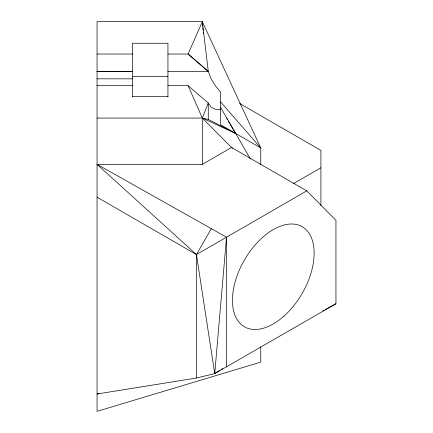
<?xml version="1.0" encoding="UTF-8"?>
<svg xmlns="http://www.w3.org/2000/svg" width="433" height="433" viewBox="0 0 433 433"><rect width="100%" height="100%" fill="white"/><g stroke="black" fill="none" stroke-linecap="round" stroke-linejoin="round"><path stroke-width="0.65" d="M229.788 123.649L235.693 133.478L208.268 119.454L208.268 103.005L188.106 85.691L167.944 85.691M219.84 370.377L214.725 373.582L226.524 237.203L97.052 164.351L202.319 164.351L231.541 147.48L306.732 190.893L335.948 220.305L335.948 303.75L214.725 373.582L196.447 378.025L97.052 393.987L98.989 393.402M202.319 164.351L202.319 118.068L208.268 103.005M260.758 346.763L260.758 362.123L97.052 411.35L97.052 21.65L202.319 21.65L188.106 54.028L167.944 54.028M211.293 228.629L196.447 254.566L196.447 378.025M221.544 369.311L222.681 368.602M293.401 183.652L320.913 167.766M306.732 190.893L196.447 254.566L97.052 197.177M322.926 310.856L324.111 310.212M325.291 309.563L335.948 303.75M167.944 71.391L208.268 71.337L211.131 78.779L215.639 86.178L220.651 92.213L220.651 124.796L260.758 147.951L260.758 164.784M97.052 54.028L132.498 54.028M97.052 71.391L132.498 71.391M97.052 71.613L132.498 71.613M132.498 76.554L167.944 76.554M97.052 78.833L132.498 78.833M97.052 85.691L132.498 85.691M132.498 96.462L167.944 96.462M97.052 118.068L202.319 118.068L208.268 119.454M220.651 109.576L215.639 109.332L211.131 107.14L208.3 103.189M188.106 85.691L202.319 118.068L235.693 133.478M239.509 103.406L320.913 150.403L320.913 205.643M208.067 71.348L188.106 54.028L208.268 71.337L202.319 21.65L260.758 147.951L220.619 101.944M97.052 164.351L196.447 254.566L214.725 373.582M202.319 118.068L232.483 148.427M226.665 118.442L227.363 119.6M228.402 121.332L229.095 122.49M220.651 107.433L250.398 158.949M202.319 21.65L202.741 26.326M202.861 27.663L203.104 30.337M203.283 32.34L203.402 33.677M226.524 237.203L226.524 366.93M167.944 97.057L167.944 43.251L132.498 43.251L132.498 97.057M283.864 316.209A57.778 33.357 -60 0 0 302.18 226.703A57.778 33.357 -60 0 0 233.825 287.317A57.778 33.357 -60 0 0 283.864 316.209"/></g></svg>
